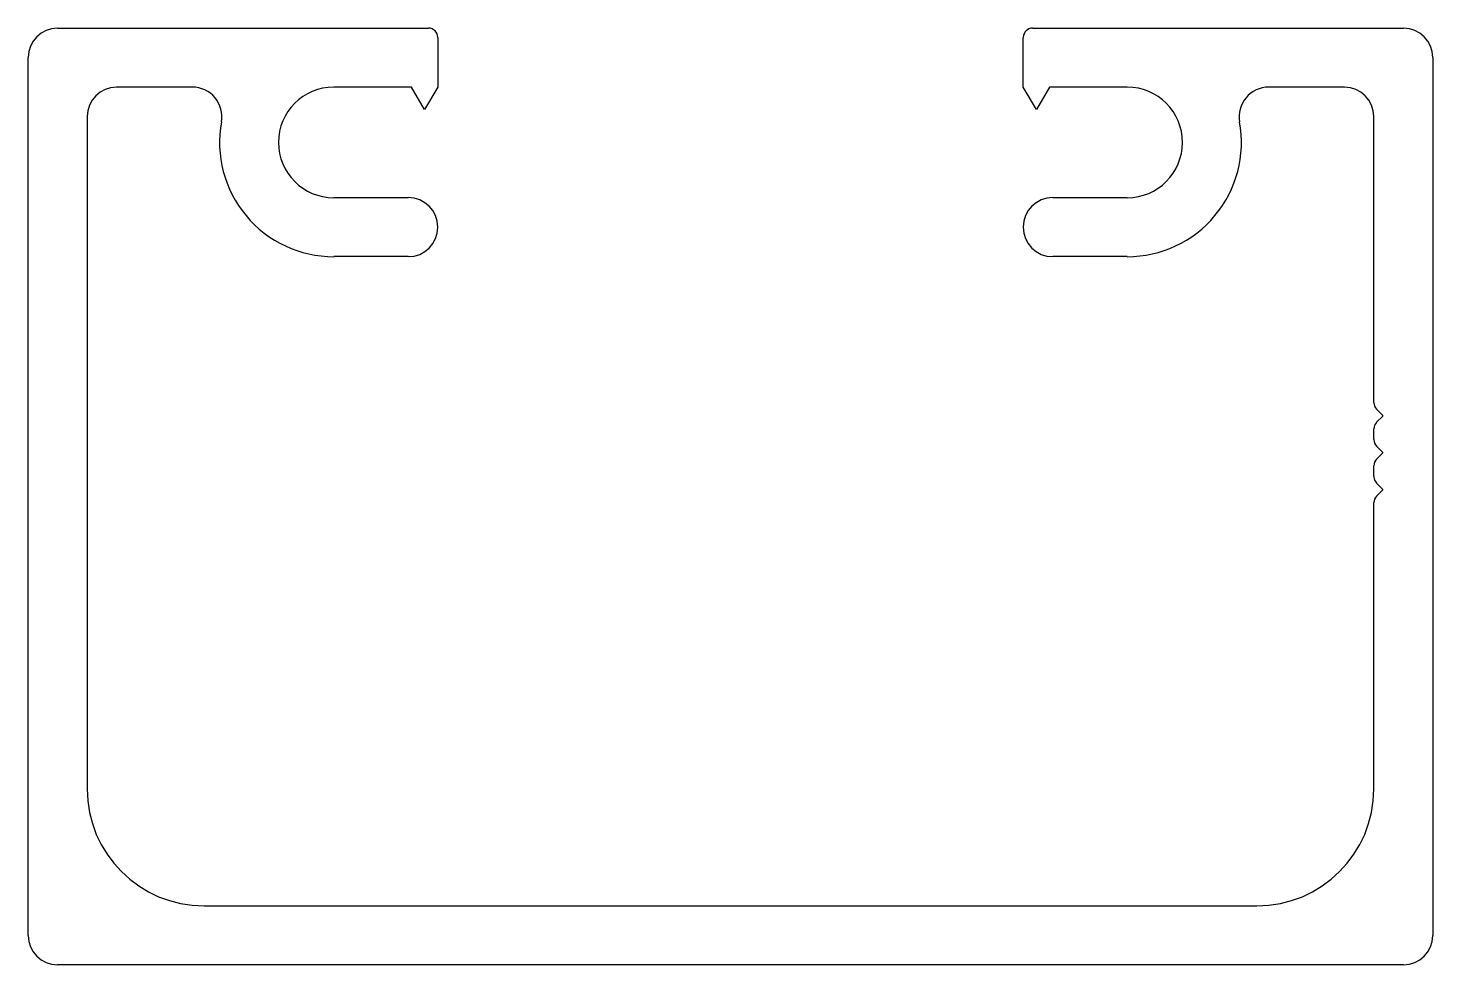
# Model space of a CAD drawing. Extents: x -19 to 19.1, y 1.1 to 26.5.
import ezdxf

# ---------------------------------------------------------------- set-up
doc = ezdxf.new("R2010")
doc.units = 0
doc.layers.get('0').update_dxf_attribs({"linetype": 'CONTINUOUS'})

msp = doc.modelspace()

# ---------------------------------------------------------------- linework, layer by layer
at = {"color": 7, "linetype": 'CONTINUOUS'}
for p, q in [((-18.199, 26.468), (-8.143, 26.468)), ((8.245, 26.468), (18.301, 26.468)), ((-7.889, 26.214), (-7.889, 24.868)), ((7.991, 24.868), (7.991, 26.214)), ((-18.999, 1.868), (-18.999, 25.668)), ((19.101, 25.668), (19.101, 1.868)), ((-14.544, 24.868), (-16.599, 24.868)), ((-8.597, 24.868), (-10.709, 24.868)), ((-8.245, 24.258), (-8.597, 24.868)), ((-7.889, 24.868), (-8.245, 24.258)), ((8.346, 24.258), (7.991, 24.868)), ((8.698, 24.868), (8.346, 24.258)), ((10.81, 24.868), (8.698, 24.868)), ((16.701, 24.868), (14.646, 24.868)), ((-17.399, 24.068), (-17.399, 5.843)), ((17.501, 16.309), (17.501, 24.068)), ((-10.709, 21.871), (-8.689, 21.871)), ((8.791, 21.871), (10.81, 21.871)), ((-8.689, 20.271), (-10.709, 20.271)), ((10.81, 20.271), (8.791, 20.271)), ((17.745, 15.961), (17.574, 16.132)), ((17.574, 15.779), (17.745, 15.95)), ((17.501, 15.309), (17.501, 15.602)), ((17.745, 14.961), (17.574, 15.132)), ((17.574, 14.779), (17.745, 14.95)), ((17.501, 14.309), (17.501, 14.602)), ((17.745, 13.961), (17.574, 14.132)), ((17.574, 13.779), (17.745, 13.95)), ((17.501, 5.843), (17.501, 13.602)), ((-14.224, 2.668), (14.326, 2.668)), ((18.301, 1.068), (-18.199, 1.068))]:
    msp.add_line(p, q, dxfattribs=at)
for centre, radius, start, end in [((-18.199, 25.668), 0.8, 90, 180), ((-8.143, 26.214), 0.254, 360, 90), ((8.245, 26.214), 0.254, 90, 180), ((18.301, 25.668), 0.8, 360, 90), ((-16.599, 24.068), 0.8, 90, 180), ((-14.544, 24.068), 0.8, 349.6773, 90), ((-10.709, 23.369), 1.499, 90, 270), ((10.81, 23.369), 1.499, 270, 90), ((14.646, 24.068), 0.8, 90, 190.3227), ((16.701, 24.068), 0.8, 0, 90), ((-10.709, 23.369), 3.099, 169.6773, 270), ((10.81, 23.369), 3.099, 270, 10.3227), ((-8.689, 21.071), 0.8, 270, 90), ((8.791, 21.071), 0.8, 90, 270), ((17.751, 16.309), 0.25, 180, 225), ((17.751, 15.602), 0.25, 135, 180), ((17.739, 15.955), 0.008, 315, 45), ((17.751, 15.309), 0.25, 180, 225), ((17.739, 14.955), 0.008, 315, 45), ((17.751, 14.602), 0.25, 135, 180), ((17.751, 14.309), 0.25, 180, 225), ((17.751, 13.602), 0.25, 135, 180), ((17.739, 13.955), 0.008, 315, 45), ((-14.224, 5.843), 3.175, 180, 270), ((14.326, 5.843), 3.175, 270, 360), ((-18.199, 1.868), 0.8, 180, 270), ((18.301, 1.868), 0.8, 270, 360)]:
    msp.add_arc(centre, radius, start, end, dxfattribs=at)

doc.saveas('drawing.dxf')
